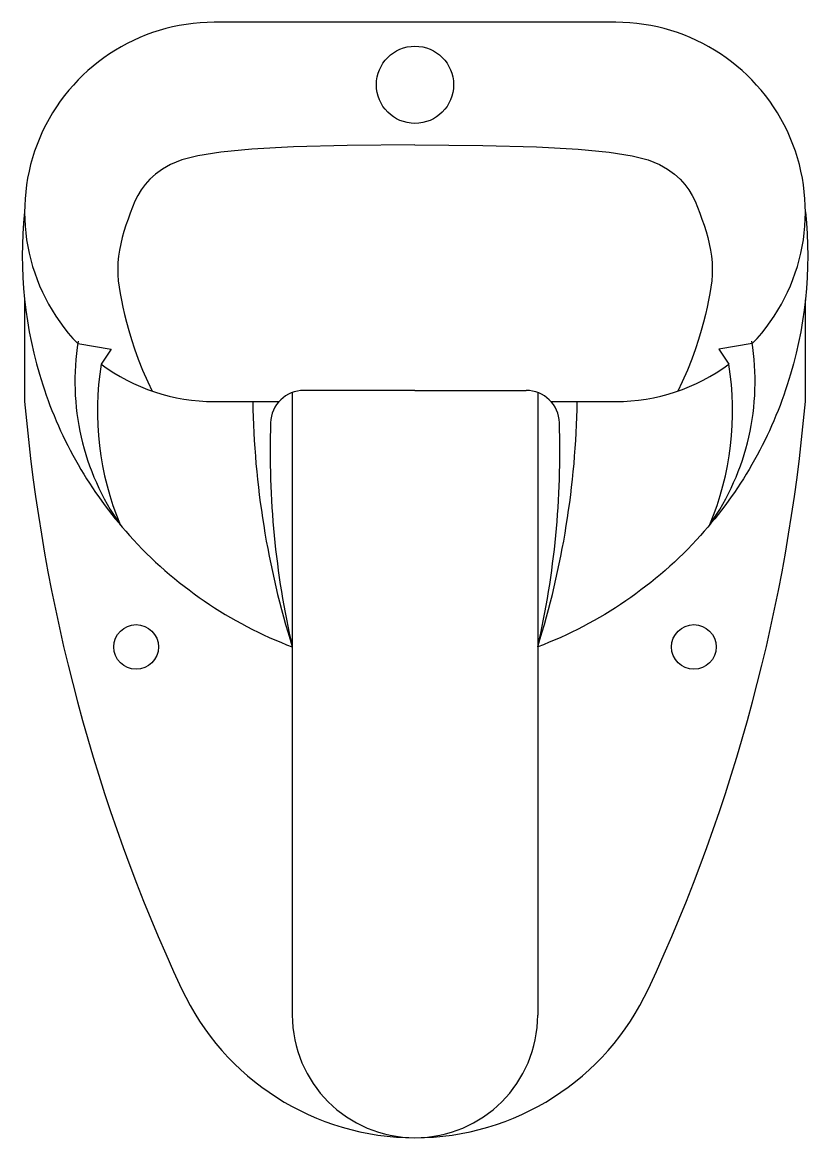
# Model space of a CAD drawing. Extents: x -17.6 to 17.6, y -47.2 to 2.8.
import ezdxf

# ---------------------------------------------------------------- set-up
doc = ezdxf.new("R2010")
doc.units = 0
doc.header["$LTSCALE"] = 25
doc.header["$MEASUREMENT"] = 0
doc.layers.get('0').update_dxf_attribs({"linetype": 'CONTINUOUS'})

msp = doc.modelspace()

# ---------------------------------------------------------------- linework, layer by layer
at = {"color": 0, "linetype": 'ByBlock'}
for p, q in [((9, 2.8), (-9, 2.8)), ((-17.5, -9.636), (-17.5, -14.2)), ((17.5, -14.2), (17.5, -9.636)), ((-5.5, -13.795), (-5.5, -41.7)), ((0, -13.7), (-4.976, -13.7)), ((0, -13.7), (4.976, -13.7)), ((5.5, -13.795), (5.5, -41.7)), ((-9, -14.2), (-6.094, -14.2)), ((6.094, -14.2), (9, -14.2))]:
    msp.add_line(p, q, dxfattribs=at)
for points in [[(0, -2.7), (-3.035, -2.723), (-5.443, -2.787), (-7.308, -2.889), (-8.709, -3.023), (-9.73, -3.184), (-10.452, -3.368), (-10.956, -3.569), (-11.325, -3.783), (-11.627, -4.006), (-11.882, -4.236), (-12.095, -4.473), (-12.274, -4.717), (-12.424, -4.967), (-12.552, -5.222), (-12.664, -5.484), (-12.767, -5.75), (-12.865, -6.021), (-12.958, -6.296), (-13.045, -6.573), (-13.123, -6.852), (-13.191, -7.132), (-13.247, -7.412), (-13.29, -7.69), (-13.317, -7.967), (-13.327, -8.241), (-13.321, -8.514), (-13.301, -8.79), (-13.267, -9.071), (-13.22, -9.36), (-13.162, -9.659), (-13.094, -9.971), (-13.017, -10.3), (-12.931, -10.647), (-12.832, -11.017), (-12.716, -11.413), (-12.577, -11.838), (-12.411, -12.295), (-12.213, -12.789), (-11.977, -13.323), (-11.781, -13.732)], [(0, -2.7), (3.035, -2.723), (5.443, -2.787), (7.308, -2.889), (8.709, -3.023), (9.73, -3.184), (10.452, -3.368), (10.956, -3.569), (11.325, -3.783), (11.627, -4.006), (11.882, -4.236), (12.095, -4.473), (12.274, -4.717), (12.424, -4.967), (12.552, -5.222), (12.664, -5.484), (12.767, -5.75), (12.865, -6.021), (12.958, -6.296), (13.045, -6.573), (13.123, -6.852), (13.191, -7.132), (13.247, -7.412), (13.29, -7.69), (13.317, -7.967), (13.327, -8.241), (13.321, -8.514), (13.301, -8.79), (13.267, -9.071), (13.22, -9.36), (13.162, -9.659), (13.094, -9.971), (13.017, -10.3), (12.931, -10.647), (12.832, -11.017), (12.716, -11.413), (12.577, -11.838), (12.411, -12.295), (12.213, -12.789), (11.977, -13.323), (11.781, -13.732)], [(-15.116, -11.603), (-13.617, -11.853), (-14.071, -12.522)], [(15.116, -11.603), (13.617, -11.853), (14.071, -12.522)]]:
    msp.add_lwpolyline(points, dxfattribs=at)
for points in [[(-17.5, -5.7, 0.105034), (-16.69, -13.449, 0.105034), (-12.8, -20.2, 0.059621), (-9.449, -23.137, 0.059621), (-5.5, -25.2)], [(17.5, -5.7, -0.105034), (16.69, -13.449, -0.105034), (12.8, -20.2, -0.059621), (9.449, -23.137, -0.059621), (5.5, -25.2)]]:
    msp.add_lwpolyline(points, format="xyb", dxfattribs=at)
for centre, radius in [((0, 0), 1.731), ((-12.5, -25.2), 1), ((12.5, -25.2), 1)]:
    msp.add_circle(centre, radius, dxfattribs=at)
for centre, radius, start, end in [((-9, -5.7), 8.5, 90, 223.9817), ((9, -5.7), 8.5, 316.0183, 90), ((-4.075, -13.3), 11.171, 170.7274, 215.0768), ((4.075, -13.3), 11.171, 324.9232, 9.2726), ((-0.93, -14.612), 13.306, 170.9605, 202.5711), ((-9, -5.7), 8.5, 233.3733, 270), ((9, -5.7), 8.5, 270, 306.6267), ((0.93, -14.612), 13.306, 337.4289, 9.0395), ((-4.976, -15.2), 1.5, 90, 178.1015), ((4.976, -15.2), 1.5, 1.8985, 90), ((60.949, -7.334), 78.749, 185.00174, 204.92753), ((31.704, -13.554), 38.984, 180.9493, 197.3816), ((-31.704, -13.554), 38.984, 342.6184, 359.0507), ((-60.949, -7.334), 78.749, 335.07247, 354.99826), ((32.488, -16.442), 38.984, 178.1015, 192.9829), ((-32.488, -16.442), 38.984, 347.0171, 1.8985), ((0, -35.661), 11.539, 204.9275, 335.0725), ((0, -41.7), 5.5, 180, 0)]:
    msp.add_arc(centre, radius, start, end, dxfattribs=at)

doc.saveas('drawing.dxf')
